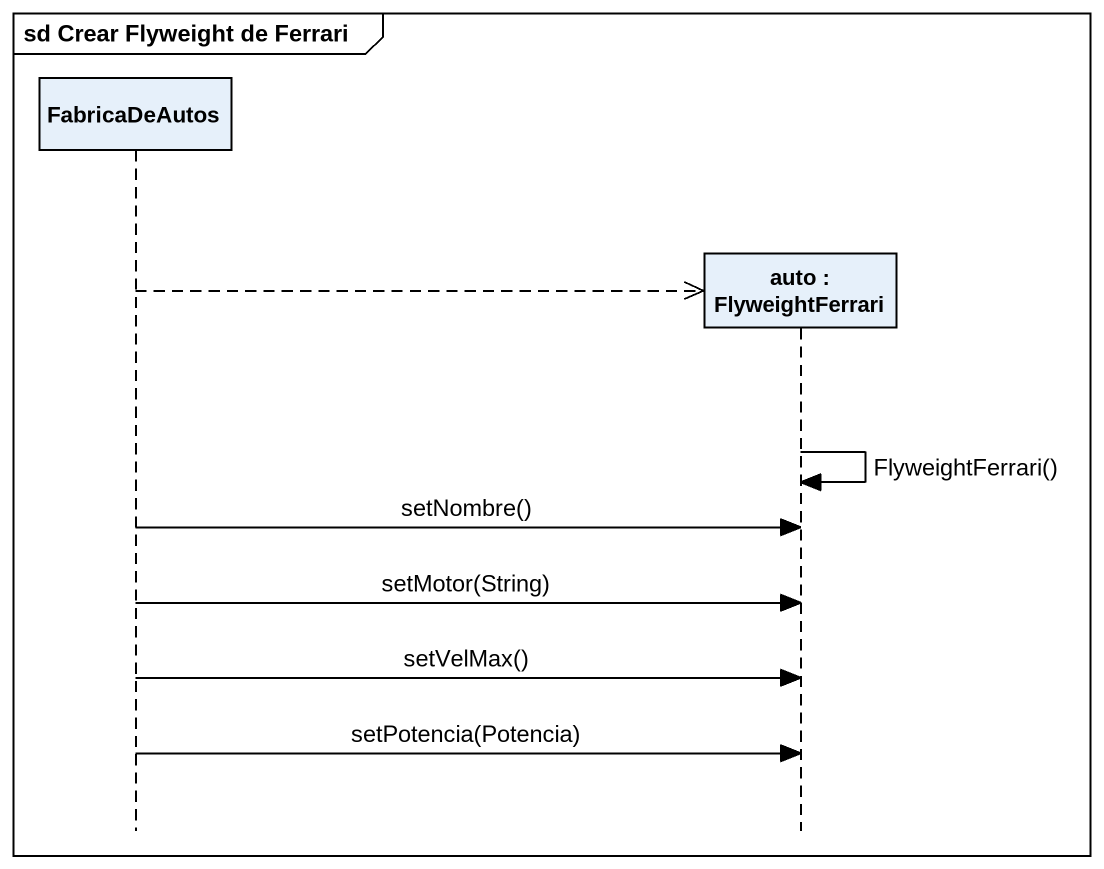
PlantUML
@startuml
mainframe sd Crear Flyweight de Ferrari
hide footbox
participant FabricaDeAutos
participant "auto : FlyweightFerrari" as auto

FabricaDeAutos -->> auto **
auto -> auto : FlyweightFerrari()
FabricaDeAutos -> auto : setNombre()
FabricaDeAutos -> auto : setMotor(String)
FabricaDeAutos -> auto : setVelMax()
FabricaDeAutos -> auto : setPotencia(Potencia)
@enduml
